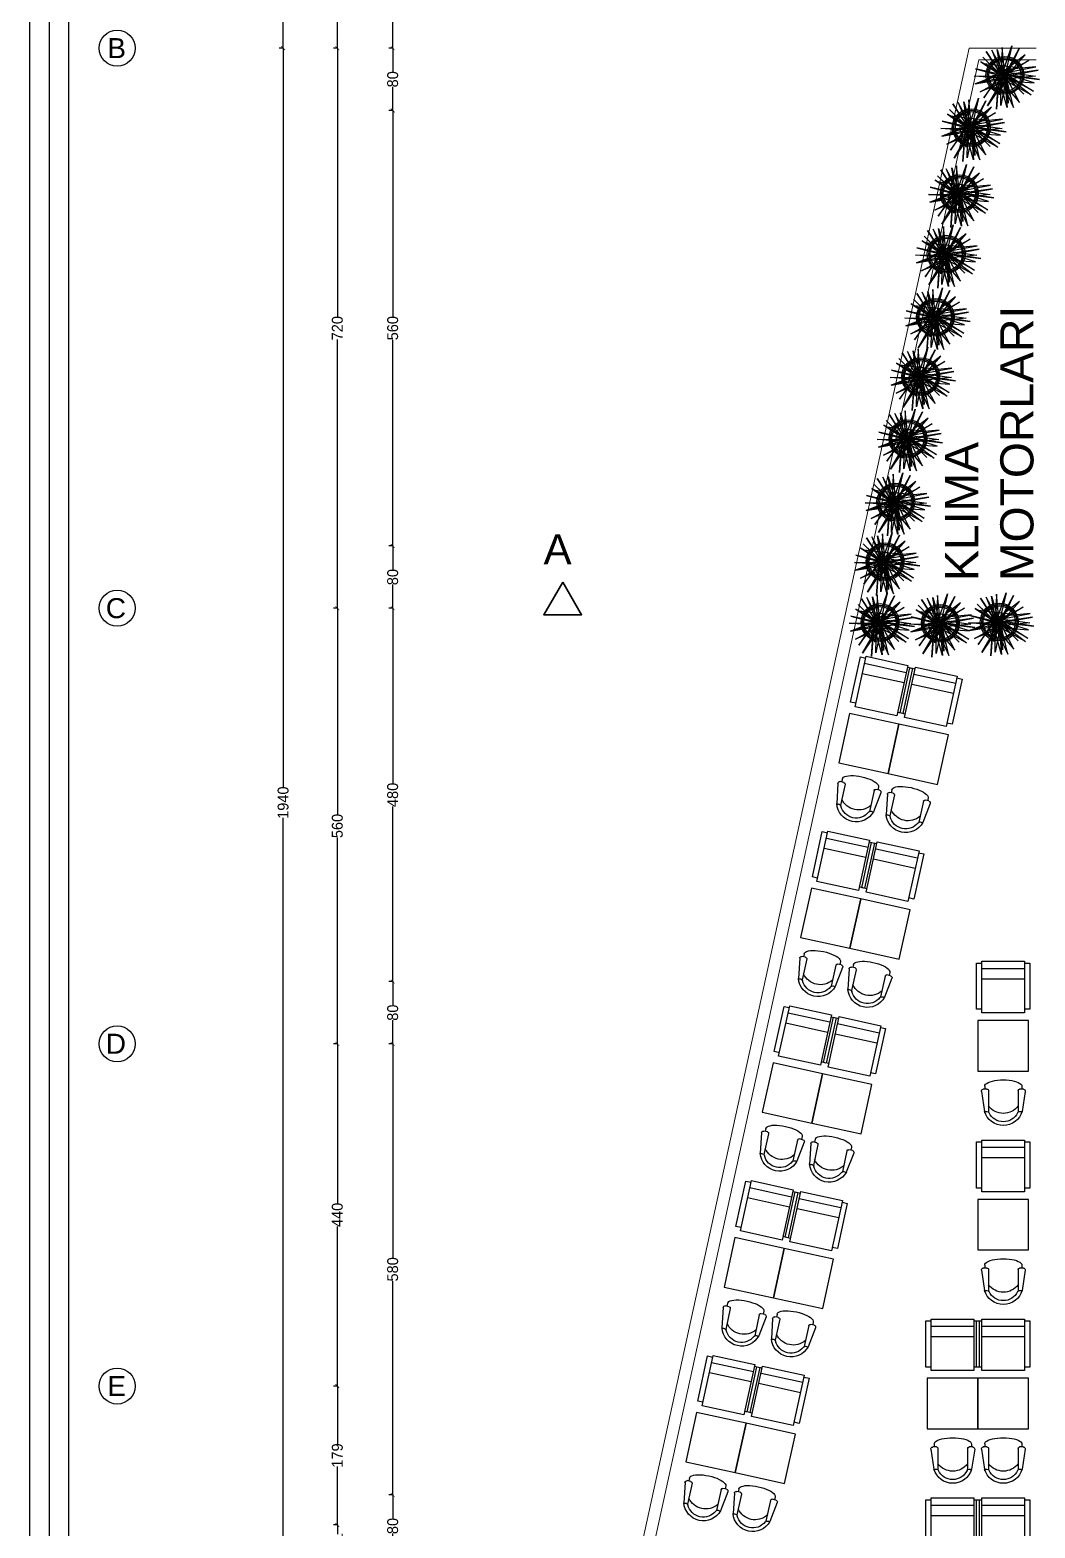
# Model space of a CAD drawing. Header units: millimetres. Extents: x 11848 to 21447, y 11375 to 20030.
# Drawn here: x 13476 to 14769, y 17086 to 19012 of the extents above; entities that cross this region are included whole.
import ezdxf

# ---------------------------------------------------------------- set-up
doc = ezdxf.new("R2010")
doc.units = ezdxf.units.MM
for name, color, linetype in [('CZM YAZI', 40, 'Continuous'), ('CZM ÖLÇÜ', 142, 'Continuous'), ('doseme cizgileri', 2, 'Continuous'), ('mobilya', 251, 'Continuous'), ('YAZI', 4, 'Continuous')]:
    doc.layers.add(name, color=color, linetype=linetype)
for name, color, linetype, lineweight in [('KAPI-PENCERE', 140, 'Continuous', 18), ('PARS', 3, 'Continuous', 0), ('yesil', 3, 'Continuous', 30)]:
    doc.layers.add(name, color=color, linetype=linetype, lineweight=lineweight)
doc.styles.add('dış ölçü', font='BASKVILL.TTF')
doc.styles.get("Standard").update_dxf_attribs({"font": 'arial.ttf'})
doc.dimstyles.new('dış ölçü', dxfattribs={"dimtxt": 14, "dimasz": 5, "dimexe": 5, "dimexo": 5, "dimgap": 0.09, "dimtad": 0, "dimdec": 0, "dimzin": 0, "dimdsep": 46, "dimtxsty": 'dış ölçü', "dimblk": 'ARCHTICK', "dimcen": 0, "dimadec": 0, "dimazin": 0, "dimtfac": 1, "dimtdec": 0, "dimtix": 1, "dimtofl": 0, "dimtmove": 0, "dimatfit": 3, "dimldrblk": 'ARCHTICK', "dimfxl": 5, "dimfxlon": 1, "dimtolj": 1, "dimtzin": 0, "dimarcsym": 0})

# ---------------------------------------------------------------- blocks, each defined once
blk = doc.blocks.new('DSFSFSFFSF')
at = {"layer": 'YAZI'}
for points in [[(70404.7, 82998.6), (77154.7, 82998.6), (77154.7, 78498.6), (70404.7, 78498.6)], [(70429.7, 82973.6), (77129.7, 82973.6), (77129.7, 78523.6), (70429.7, 78523.6)], [(70454.7, 82948.6), (77104.7, 82948.6), (77104.7, 78548.6), (70454.7, 78548.6)]]:
    blk.add_lwpolyline(points, close=True, dxfattribs=at)
blk = doc.blocks.new('_ArchTick')
at = {"color": 0, "linetype": 'ByBlock', "const_width": 0.15}
blk.add_lwpolyline([(-0.5, -0.5), (0.5, 0.5)], dxfattribs=at)
blk = doc.blocks.new('*D372')
at = {"layer": 'CZM ÖLÇÜ', "color": 0, "lineweight": -2, "transparency": 16777216}
for p, q in [((13871.7, 18988.5), (13866.7, 18988.5)), ((13871.7, 18988.5), (13871.7, 18643.1)), ((13871.7, 18268.5), (13871.7, 18613.8)), ((13871.7, 18268.5), (13866.7, 18268.5))]:
    blk.add_line(p, q, dxfattribs=at)
at = {"layer": 'Defpoints', "color": 0, "transparency": 16777216}
for p in [(13871.7, 18988.5), (13871.7, 18268.5), (13871.7, 18268.5)]:
    blk.add_point(p, dxfattribs=at)
at = {"layer": 'CZM ÖLÇÜ', "color": 0, "lineweight": -2, "transparency": 16777216, "xscale": 5, "yscale": 5, "zscale": 5}
for p, rotation in [((13871.7, 18988.5), 90), ((13871.7, 18268.5), 270)]:
    blk.add_blockref('_ArchTick', p, dxfattribs=dict(at, rotation=rotation))
at = {"layer": 'CZM ÖLÇÜ', "color": 0, "transparency": 16777216, "insert": (13871.7, 18628.5), "char_height": 14, "attachment_point": 5, "rotation": 90, "style": 'dış ölçü'}
blk.add_mtext('\\A1;720', dxfattribs=at)
blk = doc.blocks.new('*D373')
at = {"layer": 'CZM ÖLÇÜ', "color": 0, "lineweight": -2, "transparency": 16777216}
for p, q in [((13871.7, 18268.5), (13866.7, 18268.5)), ((13871.7, 18268.5), (13871.7, 18003.4)), ((13871.7, 17708.5), (13871.7, 17973.5)), ((13871.7, 17708.5), (13866.7, 17708.5))]:
    blk.add_line(p, q, dxfattribs=at)
at = {"layer": 'Defpoints', "color": 0, "transparency": 16777216}
for p in [(13871.7, 18268.5), (13871.7, 17708.5), (13871.7, 17708.5)]:
    blk.add_point(p, dxfattribs=at)
at = {"layer": 'CZM ÖLÇÜ', "color": 0, "lineweight": -2, "transparency": 16777216, "xscale": 5, "yscale": 5, "zscale": 5}
for p, rotation in [((13871.7, 18268.5), 90), ((13871.7, 17708.5), 270)]:
    blk.add_blockref('_ArchTick', p, dxfattribs=dict(at, rotation=rotation))
at = {"layer": 'CZM ÖLÇÜ', "color": 0, "transparency": 16777216, "insert": (13871.7, 17988.5), "char_height": 14, "attachment_point": 5, "rotation": 90, "style": 'dış ölçü'}
blk.add_mtext('\\A1;560', dxfattribs=at)
blk = doc.blocks.new('*D374')
at = {"layer": 'CZM ÖLÇÜ', "color": 0, "lineweight": -2, "transparency": 16777216}
for p, q in [((13871.7, 17708.5), (13866.7, 17708.5)), ((13871.7, 17708.5), (13871.7, 17503.3)), ((13871.7, 17268.5), (13871.7, 17473.6)), ((13871.7, 17268.5), (13866.7, 17268.5))]:
    blk.add_line(p, q, dxfattribs=at)
at = {"layer": 'Defpoints', "color": 0, "transparency": 16777216}
for p in [(13871.7, 17708.5), (13871.7, 17268.5), (13871.7, 17268.5)]:
    blk.add_point(p, dxfattribs=at)
at = {"layer": 'CZM ÖLÇÜ', "color": 0, "lineweight": -2, "transparency": 16777216, "xscale": 5, "yscale": 5, "zscale": 5}
for p, rotation in [((13871.7, 17708.5), 90), ((13871.7, 17268.5), 270)]:
    blk.add_blockref('_ArchTick', p, dxfattribs=dict(at, rotation=rotation))
at = {"layer": 'CZM ÖLÇÜ', "color": 0, "transparency": 16777216, "insert": (13871.7, 17488.5), "char_height": 14, "attachment_point": 5, "rotation": 90, "style": 'dış ölçü'}
blk.add_mtext('\\A1;440', dxfattribs=at)
blk = doc.blocks.new('*D375')
at = {"layer": 'CZM ÖLÇÜ', "color": 0, "lineweight": -2, "transparency": 16777216}
for p, q in [((13871.7, 17268.5), (13866.7, 17268.5)), ((13871.7, 17268.5), (13871.7, 17193.3)), ((13871.7, 17089.9), (13871.7, 17165.1)), ((13871.7, 17089.9), (13866.7, 17089.9))]:
    blk.add_line(p, q, dxfattribs=at)
at = {"layer": 'Defpoints', "color": 0, "transparency": 16777216}
for p in [(13871.7, 17268.5), (13871.7, 17089.9), (13871.7, 17089.9)]:
    blk.add_point(p, dxfattribs=at)
at = {"layer": 'CZM ÖLÇÜ', "color": 0, "lineweight": -2, "transparency": 16777216, "xscale": 5, "yscale": 5, "zscale": 5}
for p, rotation in [((13871.7, 17268.5), 90), ((13871.7, 17089.9), 270)]:
    blk.add_blockref('_ArchTick', p, dxfattribs=dict(at, rotation=rotation))
at = {"layer": 'CZM ÖLÇÜ', "color": 0, "transparency": 16777216, "insert": (13871.7, 17179.2), "char_height": 14, "attachment_point": 5, "rotation": 90, "style": 'dış ölçü'}
blk.add_mtext('\\A1;179', dxfattribs=at)
blk = doc.blocks.new('*D376')
at = {"layer": 'CZM ÖLÇÜ', "color": 0, "lineweight": -2, "transparency": 16777216}
for p, q in [((13871.7, 17089.9), (13866.7, 17089.9)), ((13871.7, 17089.9), (13871.7, 17078.2)), ((13871.7, 17048.5), (13866.7, 17048.5)), ((13871.7, 17048.5), (13871.7, 17060.2))]:
    blk.add_line(p, q, dxfattribs=at)
at = {"layer": 'Defpoints', "color": 0, "transparency": 16777216}
for p in [(13871.7, 17089.9), (13871.7, 17048.5), (13871.7, 17048.5)]:
    blk.add_point(p, dxfattribs=at)
at = {"layer": 'CZM ÖLÇÜ', "color": 0, "lineweight": -2, "transparency": 16777216, "xscale": 5, "yscale": 5, "zscale": 5}
for p, rotation in [((13871.7, 17089.9), 90), ((13871.7, 17048.5), 270)]:
    blk.add_blockref('_ArchTick', p, dxfattribs=dict(at, rotation=rotation))
at = {"layer": 'CZM ÖLÇÜ', "color": 0, "transparency": 16777216, "insert": (13871.7, 17069.2), "char_height": 14, "attachment_point": 5, "rotation": 90, "style": 'dış ölçü'}
blk.add_mtext('\\A1;41', dxfattribs=at)
blk = doc.blocks.new('*D385')
at = {"layer": 'CZM ÖLÇÜ', "color": 0, "lineweight": -2, "transparency": 16777216}
for p, q in [((13802, 18988.5), (13797, 18988.5)), ((13802, 18988.5), (13802, 18037.7)), ((13802, 17048.5), (13802, 17999.2)), ((13802, 17048.5), (13797, 17048.5))]:
    blk.add_line(p, q, dxfattribs=at)
at = {"layer": 'Defpoints', "color": 0, "transparency": 16777216}
for p in [(13802, 18988.5), (13802, 18988.5), (13802, 17048.5)]:
    blk.add_point(p, dxfattribs=at)
at = {"layer": 'CZM ÖLÇÜ', "color": 0, "lineweight": -2, "transparency": 16777216, "xscale": 5, "yscale": 5, "zscale": 5}
for p, rotation in [((13802, 18988.5), 90), ((13802, 17048.5), 270)]:
    blk.add_blockref('_ArchTick', p, dxfattribs=dict(at, rotation=rotation))
at = {"layer": 'CZM ÖLÇÜ', "color": 0, "transparency": 16777216, "insert": (13802, 18018.5), "char_height": 14, "attachment_point": 5, "rotation": 90, "style": 'dış ölçü'}
blk.add_mtext('\\A1;1940', dxfattribs=at)
blk = doc.blocks.new('*D399')
at = {"layer": 'CZM ÖLÇÜ', "color": 0, "lineweight": -2, "transparency": 16777216}
for p, q in [((13871.7, 19088.5), (13866.7, 19088.5)), ((13871.7, 19088.5), (13871.7, 19052.6)), ((13871.7, 18988.5), (13871.7, 19024.4)), ((13871.7, 18988.5), (13866.7, 18988.5))]:
    blk.add_line(p, q, dxfattribs=at)
at = {"layer": 'Defpoints', "color": 0, "transparency": 16777216}
for p in [(13871.7, 19088.5), (13871.7, 18988.5), (13871.7, 18988.5)]:
    blk.add_point(p, dxfattribs=at)
at = {"layer": 'CZM ÖLÇÜ', "color": 0, "lineweight": -2, "transparency": 16777216, "xscale": 5, "yscale": 5, "zscale": 5}
for p, rotation in [((13871.7, 19088.5), 90), ((13871.7, 18988.5), 270)]:
    blk.add_blockref('_ArchTick', p, dxfattribs=dict(at, rotation=rotation))
at = {"layer": 'CZM ÖLÇÜ', "color": 0, "transparency": 16777216, "insert": (13871.7, 19038.5), "char_height": 14, "attachment_point": 5, "rotation": 90, "style": 'dış ölçü'}
blk.add_mtext('\\A1;100', dxfattribs=at)
blk = doc.blocks.new('*D400')
at = {"layer": 'CZM ÖLÇÜ', "color": 0, "lineweight": -2, "transparency": 16777216}
for p, q in [((13802, 19088.5), (13797, 19088.5)), ((13802, 19088.5), (13802, 19052.6)), ((13802, 18988.5), (13802, 19024.4)), ((13802, 18988.5), (13797, 18988.5))]:
    blk.add_line(p, q, dxfattribs=at)
at = {"layer": 'Defpoints', "color": 0, "transparency": 16777216}
for p in [(13802, 19088.5), (13802, 18988.5), (13802, 18988.5)]:
    blk.add_point(p, dxfattribs=at)
at = {"layer": 'CZM ÖLÇÜ', "color": 0, "lineweight": -2, "transparency": 16777216, "xscale": 5, "yscale": 5, "zscale": 5}
for p, rotation in [((13802, 19088.5), 90), ((13802, 18988.5), 270)]:
    blk.add_blockref('_ArchTick', p, dxfattribs=dict(at, rotation=rotation))
at = {"layer": 'CZM ÖLÇÜ', "color": 0, "transparency": 16777216, "insert": (13802, 19038.5), "char_height": 14, "attachment_point": 5, "rotation": 90, "style": 'dış ölçü'}
blk.add_mtext('\\A1;100', dxfattribs=at)
blk = doc.blocks.new('*D422')
at = {"layer": 'CZM ÖLÇÜ', "color": 0, "lineweight": -2, "transparency": 16777216}
for p, q in [((13942.9, 17128.5), (13937.9, 17128.5)), ((13942.9, 17128.5), (13942.9, 17098)), ((13942.9, 17048.5), (13942.9, 17078.9)), ((13942.9, 17048.5), (13937.9, 17048.5))]:
    blk.add_line(p, q, dxfattribs=at)
at = {"layer": 'Defpoints', "color": 0, "transparency": 16777216}
for p in [(13942.9, 17128.5), (13942.9, 17128.5), (13942.9, 17048.5)]:
    blk.add_point(p, dxfattribs=at)
at = {"layer": 'CZM ÖLÇÜ', "color": 0, "lineweight": -2, "transparency": 16777216, "xscale": 5, "yscale": 5, "zscale": 5}
for p, rotation in [((13942.9, 17128.5), 90), ((13942.9, 17048.5), 270)]:
    blk.add_blockref('_ArchTick', p, dxfattribs=dict(at, rotation=rotation))
at = {"layer": 'CZM ÖLÇÜ', "color": 0, "transparency": 16777216, "insert": (13942.9, 17088.5), "char_height": 14, "attachment_point": 5, "rotation": 90, "style": 'dış ölçü'}
blk.add_mtext('\\A1;80', dxfattribs=at)
blk = doc.blocks.new('*D423')
at = {"layer": 'CZM ÖLÇÜ', "color": 0, "lineweight": -2, "transparency": 16777216}
for p, q in [((13942.9, 17708.5), (13937.9, 17708.5)), ((13942.9, 17708.5), (13942.9, 17433.4)), ((13942.9, 17128.5), (13942.9, 17403.5)), ((13942.9, 17128.5), (13937.9, 17128.5))]:
    blk.add_line(p, q, dxfattribs=at)
at = {"layer": 'Defpoints', "color": 0, "transparency": 16777216}
for p in [(13942.9, 17708.5), (13942.9, 17708.5), (13942.9, 17128.5)]:
    blk.add_point(p, dxfattribs=at)
at = {"layer": 'CZM ÖLÇÜ', "color": 0, "lineweight": -2, "transparency": 16777216, "xscale": 5, "yscale": 5, "zscale": 5}
for p, rotation in [((13942.9, 17708.5), 90), ((13942.9, 17128.5), 270)]:
    blk.add_blockref('_ArchTick', p, dxfattribs=dict(at, rotation=rotation))
at = {"layer": 'CZM ÖLÇÜ', "color": 0, "transparency": 16777216, "insert": (13942.9, 17418.5), "char_height": 14, "attachment_point": 5, "rotation": 90, "style": 'dış ölçü'}
blk.add_mtext('\\A1;580', dxfattribs=at)
blk = doc.blocks.new('*D424')
at = {"layer": 'CZM ÖLÇÜ', "color": 0, "lineweight": -2, "transparency": 16777216}
for p, q in [((13942.9, 17788.5), (13937.9, 17788.5)), ((13942.9, 17788.5), (13942.9, 17758)), ((13942.9, 17708.5), (13942.9, 17738.9)), ((13942.9, 17708.5), (13937.9, 17708.5))]:
    blk.add_line(p, q, dxfattribs=at)
at = {"layer": 'Defpoints', "color": 0, "transparency": 16777216}
for p in [(13942.9, 17788.5), (13942.9, 17788.5), (13942.9, 17708.5)]:
    blk.add_point(p, dxfattribs=at)
at = {"layer": 'CZM ÖLÇÜ', "color": 0, "lineweight": -2, "transparency": 16777216, "xscale": 5, "yscale": 5, "zscale": 5}
for p, rotation in [((13942.9, 17788.5), 90), ((13942.9, 17708.5), 270)]:
    blk.add_blockref('_ArchTick', p, dxfattribs=dict(at, rotation=rotation))
at = {"layer": 'CZM ÖLÇÜ', "color": 0, "transparency": 16777216, "insert": (13942.9, 17748.5), "char_height": 14, "attachment_point": 5, "rotation": 90, "style": 'dış ölçü'}
blk.add_mtext('\\A1;80', dxfattribs=at)
blk = doc.blocks.new('*D425')
at = {"layer": 'CZM ÖLÇÜ', "color": 0, "lineweight": -2, "transparency": 16777216}
for p, q in [((13942.9, 18268.5), (13937.9, 18268.5)), ((13942.9, 18268.5), (13942.9, 18043.3)), ((13942.9, 17788.5), (13942.9, 18013.6)), ((13942.9, 17788.5), (13937.9, 17788.5))]:
    blk.add_line(p, q, dxfattribs=at)
at = {"layer": 'Defpoints', "color": 0, "transparency": 16777216}
for p in [(13942.9, 18268.5), (13942.9, 18268.5), (13942.9, 17788.5)]:
    blk.add_point(p, dxfattribs=at)
at = {"layer": 'CZM ÖLÇÜ', "color": 0, "lineweight": -2, "transparency": 16777216, "xscale": 5, "yscale": 5, "zscale": 5}
for p, rotation in [((13942.9, 18268.5), 90), ((13942.9, 17788.5), 270)]:
    blk.add_blockref('_ArchTick', p, dxfattribs=dict(at, rotation=rotation))
at = {"layer": 'CZM ÖLÇÜ', "color": 0, "transparency": 16777216, "insert": (13942.9, 18028.5), "char_height": 14, "attachment_point": 5, "rotation": 90, "style": 'dış ölçü'}
blk.add_mtext('\\A1;480', dxfattribs=at)
blk = doc.blocks.new('*D426')
at = {"layer": 'CZM ÖLÇÜ', "color": 0, "lineweight": -2, "transparency": 16777216}
for p, q in [((13942.9, 18348.5), (13937.9, 18348.5)), ((13942.9, 18348.5), (13942.9, 18318)), ((13942.9, 18268.5), (13942.9, 18298.9)), ((13942.9, 18268.5), (13937.9, 18268.5))]:
    blk.add_line(p, q, dxfattribs=at)
at = {"layer": 'Defpoints', "color": 0, "transparency": 16777216}
for p in [(13942.9, 18348.5), (13942.9, 18348.5), (13942.9, 18268.5)]:
    blk.add_point(p, dxfattribs=at)
at = {"layer": 'CZM ÖLÇÜ', "color": 0, "lineweight": -2, "transparency": 16777216, "xscale": 5, "yscale": 5, "zscale": 5}
for p, rotation in [((13942.9, 18348.5), 90), ((13942.9, 18268.5), 270)]:
    blk.add_blockref('_ArchTick', p, dxfattribs=dict(at, rotation=rotation))
at = {"layer": 'CZM ÖLÇÜ', "color": 0, "transparency": 16777216, "insert": (13942.9, 18308.5), "char_height": 14, "attachment_point": 5, "rotation": 90, "style": 'dış ölçü'}
blk.add_mtext('\\A1;80', dxfattribs=at)
blk = doc.blocks.new('*D427')
at = {"layer": 'CZM ÖLÇÜ', "color": 0, "lineweight": -2, "transparency": 16777216}
for p, q in [((13942.9, 18908.5), (13937.9, 18908.5)), ((13942.9, 18908.5), (13942.9, 18643.4)), ((13942.9, 18348.5), (13942.9, 18613.5)), ((13942.9, 18348.5), (13937.9, 18348.5))]:
    blk.add_line(p, q, dxfattribs=at)
at = {"layer": 'Defpoints', "color": 0, "transparency": 16777216}
for p in [(13942.9, 18908.5), (13942.9, 18908.5), (13942.9, 18348.5)]:
    blk.add_point(p, dxfattribs=at)
at = {"layer": 'CZM ÖLÇÜ', "color": 0, "lineweight": -2, "transparency": 16777216, "xscale": 5, "yscale": 5, "zscale": 5}
for p, rotation in [((13942.9, 18908.5), 90), ((13942.9, 18348.5), 270)]:
    blk.add_blockref('_ArchTick', p, dxfattribs=dict(at, rotation=rotation))
at = {"layer": 'CZM ÖLÇÜ', "color": 0, "transparency": 16777216, "insert": (13942.9, 18628.5), "char_height": 14, "attachment_point": 5, "rotation": 90, "style": 'dış ölçü'}
blk.add_mtext('\\A1;560', dxfattribs=at)
blk = doc.blocks.new('*D428')
at = {"layer": 'CZM ÖLÇÜ', "color": 0, "lineweight": -2, "transparency": 16777216}
for p, q in [((13942.9, 18988.5), (13937.9, 18988.5)), ((13942.9, 18988.5), (13942.9, 18958)), ((13942.9, 18908.5), (13942.9, 18938.9)), ((13942.9, 18908.5), (13937.9, 18908.5))]:
    blk.add_line(p, q, dxfattribs=at)
at = {"layer": 'Defpoints', "color": 0, "transparency": 16777216}
for p in [(13942.9, 18988.5), (13942.9, 18988.5), (13942.9, 18908.5)]:
    blk.add_point(p, dxfattribs=at)
at = {"layer": 'CZM ÖLÇÜ', "color": 0, "lineweight": -2, "transparency": 16777216, "xscale": 5, "yscale": 5, "zscale": 5}
for p, rotation in [((13942.9, 18988.5), 90), ((13942.9, 18908.5), 270)]:
    blk.add_blockref('_ArchTick', p, dxfattribs=dict(at, rotation=rotation))
at = {"layer": 'CZM ÖLÇÜ', "color": 0, "transparency": 16777216, "insert": (13942.9, 18948.5), "char_height": 14, "attachment_point": 5, "rotation": 90, "style": 'dış ölçü'}
blk.add_mtext('\\A1;80', dxfattribs=at)
blk = doc.blocks.new('*D429')
at = {"layer": 'CZM ÖLÇÜ', "color": 0, "lineweight": -2, "transparency": 16777216}
for p, q in [((13942.9, 19088.5), (13937.9, 19088.5)), ((13942.9, 19088.5), (13942.9, 19052.6)), ((13942.9, 18988.5), (13942.9, 19024.4)), ((13942.9, 18988.5), (13937.9, 18988.5))]:
    blk.add_line(p, q, dxfattribs=at)
at = {"layer": 'Defpoints', "color": 0, "transparency": 16777216}
for p in [(13942.9, 19088.5), (13942.9, 19088.5), (13942.9, 18988.5)]:
    blk.add_point(p, dxfattribs=at)
at = {"layer": 'CZM ÖLÇÜ', "color": 0, "lineweight": -2, "transparency": 16777216, "xscale": 5, "yscale": 5, "zscale": 5}
for p, rotation in [((13942.9, 19088.5), 90), ((13942.9, 18988.5), 270)]:
    blk.add_blockref('_ArchTick', p, dxfattribs=dict(at, rotation=rotation))
at = {"layer": 'CZM ÖLÇÜ', "color": 0, "transparency": 16777216, "insert": (13942.9, 19038.5), "char_height": 14, "attachment_point": 5, "rotation": 90, "style": 'dış ölçü'}
blk.add_mtext('\\A1;100', dxfattribs=at)
blk = doc.blocks.new('kmkm')
at = {"layer": 'mobilya'}
for p, q in [((3184.6, 835.5), (3184.6, 780.6)), ((3250.9, 835.5), (3184.6, 835.5)), ((3246.4, 842.4), (3186.9, 842.4)), ((3186.9, 842.4), (3186.9, 835.5)), ((3193.8, 835.5), (3193.8, 780.6)), ((3207.5, 780.6), (3207.5, 835.5)), ((3246.4, 835.5), (3246.4, 842.4)), ((3250.9, 780.6), (3250.9, 835.5)), ((3260.8, 840.6), (3325.8, 840.6)), ((3260.8, 775.6), (3260.8, 840.6)), ((3325.8, 840.6), (3325.8, 775.6)), ((3341.6, 829.1), (3340.5, 827.1)), ((3342.7, 830.5), (3341.6, 829.1)), ((3344, 831.4), (3342.7, 830.5)), ((3345.2, 831.7), (3344, 831.4)), ((3345.2, 831.7), (3349.1, 831.7)), ((3349.1, 828.8), (3349.1, 833.6)), ((3351.9, 836), (3377.8, 832)), ((3377.8, 830.1), (3377.8, 828.8)), ((3337.3, 811.6), (3337.2, 807.8)), ((3337.6, 815.2), (3337.3, 811.6)), ((3338, 818.7), (3337.6, 815.2)), ((3338.7, 821.9), (3338, 818.7)), ((3339.5, 824.7), (3338.7, 821.9)), ((3340.5, 827.1), (3339.5, 824.7)), ((3351, 826.9), (3378.5, 826.9)), ((3337.2, 807.8), (3337.3, 804.1)), ((3337.3, 804.1), (3337.6, 800.4)), ((3337.6, 800.4), (3338, 797)), ((3338, 797), (3338.7, 793.8)), ((3338.7, 793.8), (3339.5, 790.9)), ((3339.5, 790.9), (3340.5, 788.5)), ((3184.6, 780.6), (3250.9, 780.6)), ((3186.9, 780.6), (3186.9, 773.8)), ((3186.9, 773.8), (3246.4, 773.8)), ((3246.4, 773.8), (3246.4, 780.6)), ((3325.8, 775.6), (3260.8, 775.6)), ((3340.5, 788.5), (3341.6, 786.5)), ((3341.6, 786.5), (3342.7, 785.1)), ((3342.7, 785.1), (3344, 784.2)), ((3344, 784.2), (3345.2, 783.9)), ((3345.2, 783.9), (3349.1, 783.9)), ((3349.1, 782), (3349.1, 786.8)), ((3351, 788.7), (3378.5, 788.7)), ((3351.9, 779.6), (3377.8, 783.7)), ((3377.8, 786.8), (3377.8, 785.6))]:
    blk.add_line(p, q, dxfattribs=at)
for centre, radius, start, end in [((3351.6, 833.6), 2.45, 81.0411, 180), ((3351, 828.8), 1.91, 180, 270), ((3370.6, 807.8), 25.2, 286.5303, 73.4697), ((3379.2, 830.1), 1.37, 68.9982, 180), ((3380.7, 828.8), 2.9, 180, 244.4219), ((3356.3, 807.8), 23.9, 306.8699, 53.1301), ((3370.6, 807.8), 20.4, 295.5781, 64.4219), ((3351, 786.8), 1.91, 90, 180), ((3351.6, 782), 2.45, 180, 278.9589), ((3380.7, 786.8), 2.9, 115.5781, 180), ((3379.2, 785.6), 1.37, 180, 291.0018)]:
    blk.add_arc(centre, radius, start, end, dxfattribs=at)
blk = doc.blocks.new('cam')
at = {"layer": 'yesil'}
for p, q in [((34138.2, 3731.2), (34117.6, 3762.6)), ((34117.6, 3762.6), (34137.1, 3732.7)), ((34147.2, 3722.5), (34124.7, 3764.2)), ((34124.7, 3764.2), (34137.4, 3732.7)), ((34137.1, 3732.7), (34131.8, 3765.2)), ((34131.8, 3765.2), (34141.7, 3731.9)), ((34167.5, 3758.5), (34136.8, 3734.6)), ((34136.9, 3729.8), (34150.7, 3769.8)), ((34138.1, 3767.9), (34136.9, 3729.8)), ((34141.7, 3731.9), (34138.1, 3767.9)), ((34150.7, 3769.8), (34140.8, 3728)), ((34140.8, 3728), (34167.5, 3758.5)), ((34141.6, 3732.1), (34160.1, 3766.4)), ((34160.1, 3766.4), (34143.1, 3731.1)), ((34103.6, 3721.1), (34155.8, 3742.2)), ((34143.7, 3731.2), (34104, 3740.5)), ((34104, 3740.5), (34147.5, 3728.6)), ((34147.5, 3728.6), (34110.6, 3749.4)), ((34110.6, 3749.4), (34138.2, 3731.2)), ((34136.1, 3732.6), (34113.3, 3755.2)), ((34113.3, 3755.2), (34147.2, 3722.5)), ((34155.8, 3742.2), (34114.4, 3746.9)), ((34114.4, 3746.9), (34136.1, 3732.6)), ((34181.5, 3743), (34130.6, 3738.1)), ((34130.6, 3738.1), (34181, 3730.9)), ((34172.6, 3751.3), (34135.3, 3728.4)), ((34136.8, 3734.6), (34181.5, 3743)), ((34137.4, 3732.7), (34172.6, 3751.3)), ((34184.2, 3738.5), (34141.6, 3732.1)), ((34143.1, 3731.1), (34184.2, 3738.5)), ((34102.1, 3731.1), (34143.7, 3731.2)), ((34142.7, 3727.8), (34102.1, 3731.1)), ((34136.1, 3732.6), (34103.6, 3721.1)), ((34140.6, 3729.7), (34103.6, 3721.1)), ((34103.6, 3721.1), (34142.7, 3727.8)), ((34109.9, 3710.9), (34144, 3729.7)), ((34130.4, 3719.4), (34109.9, 3710.9)), ((34114.5, 3703.1), (34136.1, 3732.6)), ((34133.8, 3732.4), (34114.5, 3703.1)), ((34144, 3729.7), (34119.2, 3692.9)), ((34119.2, 3692.9), (34140.6, 3729.7)), ((34126.2, 3731.8), (34144.1, 3733.2)), ((34134.7, 3707), (34126.2, 3731.8)), ((34144.1, 3733.2), (34130.4, 3719.4)), ((34181, 3730.9), (34130.5, 3725.7)), ((34130.5, 3725.7), (34179.1, 3722.2)), ((34130.7, 3688.6), (34133.8, 3732.4)), ((34133.7, 3728.5), (34130.7, 3688.6)), ((34175.4, 3707), (34131.5, 3731.1)), ((34131.5, 3731.1), (34160.2, 3697.3)), ((34144.4, 3690.5), (34133.7, 3728.5)), ((34136.9, 3729.8), (34134.7, 3707)), ((34143.1, 3731.1), (34135.1, 3710.6)), ((34135.1, 3710.6), (34143, 3726.5)), ((34135.3, 3728.4), (34152.5, 3690.8)), ((34136.2, 3693.2), (34136.9, 3729.8)), ((34143, 3726.5), (34136.2, 3693.2)), ((34179.1, 3722.2), (34138.6, 3735)), ((34138.6, 3735), (34175.4, 3707)), ((34160.2, 3697.3), (34140.6, 3735.3)), ((34140.6, 3735.3), (34144.4, 3690.5)), ((34141.6, 3732.1), (34186.1, 3726.8)), ((34165.8, 3707.7), (34141.6, 3732.1)), ((34141.6, 3732.1), (34148.2, 3706.2)), ((34152.5, 3690.8), (34142.5, 3733.8)), ((34178.2, 3711.5), (34143.1, 3731.1)), ((34143.1, 3731.1), (34165.8, 3707.7)), ((34146, 3696.2), (34143.1, 3731.1)), ((34148.2, 3706.2), (34143.7, 3731.2)), ((34143.7, 3731.2), (34146, 3696.2)), ((34186.1, 3726.8), (34144.1, 3733.2)), ((34144.1, 3733.2), (34178.2, 3711.5))]:
    blk.add_line(p, q, dxfattribs=at)
for radius in [24.3, 22.5, 20.7]:
    blk.add_circle((34141.6, 3732.1), radius, dxfattribs=at)

msp = doc.modelspace()

# ---------------------------------------------------------------- linework, layer by layer
at = {"layer": 'CZM YAZI'}
for centre in [(13588.58, 18988.463), (13588.58, 18268.463), (13588.58, 17708.463), (13588.58, 17268.463)]:
    msp.add_circle(centre, 23.162, dxfattribs=at)
at = {"layer": 'KAPI-PENCERE'}
for points in [[(19143.76, 18958.463), (18999.944, 17265.211), (14427.192, 16086.665), (14116.358, 16392.955), (14684.271, 18988.463), (14770.218, 18988.463)], [(18952.459, 17268.463), (14431.671, 16103.31), (14132.78, 16397.832), (14696.344, 18973.463), (14770.218, 18973.463)]]:
    msp.add_lwpolyline(points, dxfattribs=at)
at = {"layer": 'PARS', "lineweight": 35}
msp.add_lwpolyline([(14161.454, 18302.049), (14137.196, 18260.032), (14185.712, 18260.032)], close=True, dxfattribs=at)

# ---------------------------------------------------------------- block references
msp.add_blockref('DSFSFSFFSF', (-56928.251, -62968.536))
at = {"layer": 'doseme cizgileri', "xscale": -1}
for p, rotation in [((16048.51, 21139.103), 77.65784493342053), ((16112.008, 21125.21), 77.65784493342053), ((15999.348, 20914.419), 77.65784493342053), ((16062.846, 20900.525), 77.65784493342053), ((15535.793, 20999.256), 90.00000000132526), ((15950.186, 20689.735), 77.65784493342053), ((16013.683, 20675.841), 77.65784493342053), ((15535.793, 20769.256), 90.00000000132526), ((15901.023, 20465.05), 77.65784493342053), ((15964.521, 20451.157), 77.65784493342053), ((15470.793, 20539.256), 90.00000000132526), ((15535.793, 20539.256), 90.00000000132526), ((15851.861, 20240.366), 77.65784493342053), ((15915.359, 20226.472), 77.65784493342053), ((15470.793, 20309.256), 90.00000000132526), ((15535.793, 20309.256), 90.00000000132526)]:
    msp.add_blockref('kmkm', p, dxfattribs=dict(at, rotation=rotation))
at = {"layer": 'mobilya'}
for p in [(-19411.591, 15221.567), (-19454.565, 15154.285), (-19470.12, 15069.367), (-19487.082, 14991.501), (-19500.903, 14910.495), (-19519.788, 14834.206), (-19536.122, 14754.456), (-19551.828, 14672.822), (-19565.649, 14596.212), (-19572.115, 14517.978), (-19494.626, 14517.06), (-19418.891, 14518.652)]:
    msp.add_blockref('cam', p, dxfattribs=at)

# ---------------------------------------------------------------- texts
at = {"layer": 'CZM YAZI'}
for s, width, insert, char_height, attachment_point in [('{\\fArial|b0|i0|c162|p34;B}', 58.8372, (13599.979, 19001.454), 25.73885, 3), ('{\\fArial|b0|i0|c162|p34;A}', 672.78647, (14136.911, 18363.695), 38.60827, 1), ('{\\fArial|b0|i0|c162|p34;C}', 58.8372, (13599.979, 18281.454), 25.73885, 3), ('{\\fArial|b0|i0|c162|p34;D}', 58.8372, (13599.979, 17721.454), 25.73885, 3), ('{\\fArial|b0|i0|c162|p34;E}', 58.8372, (13599.979, 17281.454), 25.73885, 3)]:
    msp.add_mtext_dynamic_manual_height_columns(s, width=width, gutter_width=1, heights=[0], dxfattribs=dict(at, insert=insert, char_height=char_height, attachment_point=attachment_point))
at = {"layer": 'CZM YAZI', "insert": (14653.059, 18303.505), "char_height": 42.62353, "attachment_point": 1, "rotation": 90}
msp.add_mtext_dynamic_manual_height_columns('KLIMA MOTORLARI', width=58.8372, gutter_width=1, heights=[0], dxfattribs=at)

# ---------------------------------------------------------------- dimensions: what is measured, and where the dimension line sits
at = {"layer": 'CZM ÖLÇÜ'}
for p1, p2, picture, middle in [((13801.978, 19088.463), (13801.978, 18988.463), '*D400', (13801.978, 19038.463)), ((13871.725, 19088.463), (13871.725, 18988.463), '*D399', (13871.725, 19038.463)), ((13801.978, 17048.463), (13801.978, 18988.463), '*D385', (13801.978, 18018.463))]:
    dim = msp.add_aligned_dim(p1=p1, p2=p2, distance=0, dimstyle='dış ölçü', override={"dimtmove": 1}, dxfattribs=at)
    dim.commit()
    dim.dimension.update_dxf_attribs({"geometry": picture, "text_midpoint": middle})
for base, p1, p2, angle, picture, middle in [((13942.918, 19088.463), (13942.918, 18988.463), (13942.918, 19088.463), 270, '*D429', (13942.918, 19038.463)), ((13871.725, 18268.463), (13871.725, 18988.463), (13871.725, 18268.463), 90, '*D372', (13871.725, 18628.463)), ((13942.918, 18988.463), (13942.918, 18908.463), (13942.918, 18988.463), 270, '*D428', (13942.918, 18948.463)), ((13942.918, 18908.463), (13942.918, 18348.463), (13942.918, 18908.463), 270, '*D427', (13942.918, 18628.463)), ((13942.918, 18348.463), (13942.918, 18268.463), (13942.918, 18348.463), 270, '*D426', (13942.918, 18308.463)), ((13871.725, 17708.463), (13871.725, 18268.463), (13871.725, 17708.463), 90, '*D373', (13871.725, 17988.463)), ((13942.918, 18268.463), (13942.918, 17788.463), (13942.918, 18268.463), 270, '*D425', (13942.918, 18028.463)), ((13942.918, 17788.463), (13942.918, 17708.463), (13942.918, 17788.463), 270, '*D424', (13942.918, 17748.463)), ((13871.725, 17268.463), (13871.725, 17708.463), (13871.725, 17268.463), 90, '*D374', (13871.725, 17488.463)), ((13942.918, 17708.463), (13942.918, 17128.463), (13942.918, 17708.463), 270, '*D423', (13942.918, 17418.463)), ((13871.725, 17089.932), (13871.725, 17268.463), (13871.725, 17089.932), 90, '*D375', (13871.725, 17179.197)), ((13942.918, 17128.463), (13942.918, 17048.463), (13942.918, 17128.463), 270, '*D422', (13942.918, 17088.463)), ((13871.725, 17048.463), (13871.725, 17089.932), (13871.725, 17048.463), 90, '*D376', (13871.725, 17069.197))]:
    dim = msp.add_linear_dim(base=base, p1=p1, p2=p2, angle=angle, dimstyle='dış ölçü', override={"dimtmove": 1}, dxfattribs=at)
    dim.commit()
    dim.dimension.update_dxf_attribs({"geometry": picture, "text_midpoint": middle})

doc.saveas('drawing.dxf')
